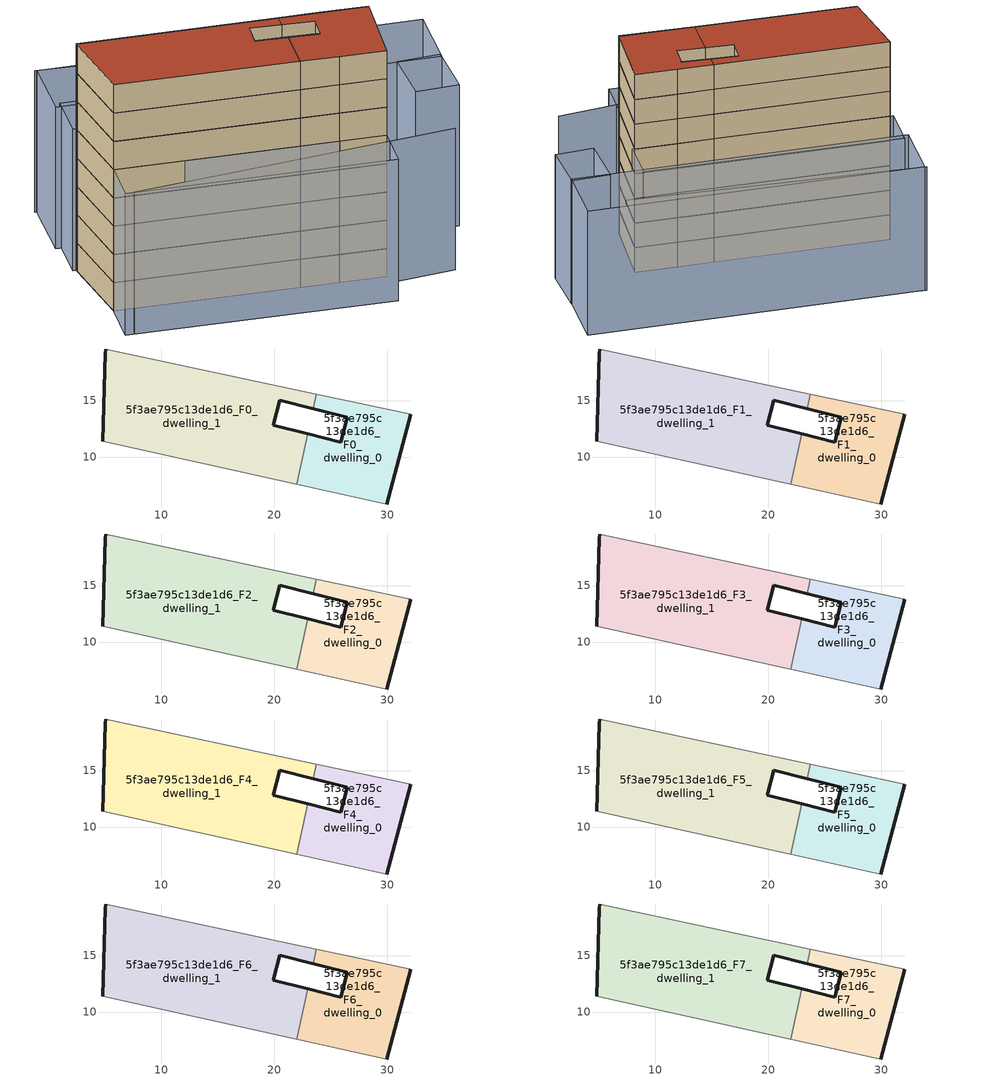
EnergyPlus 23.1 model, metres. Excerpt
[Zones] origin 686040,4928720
5f3ae795c13de1d6_F0_dwelling_0
 floor ground (EU_floor_Construction): 29.94,5.84 32.06,13.78 27.5,14.76 23.7,15.58 23.43,14.28 26.46,13.5 25.89,11.31 22.95,12.06 21.99,7.6 25.56,6.81 z0
 wall outside (EU_wall_Construction): 22.95,12.06 25.89,11.31 26.46,13.5 23.43,14.28 / 32.06,13.78 29.94,5.84 z0:3
 wall adiabatic (EU_wall_Construction): 29.94,5.84 25.56,6.81 21.99,7.6 / 23.7,15.58 27.5,14.76 32.06,13.78 z0:3
 wall to 5f3ae795c13de1d6_F0_dwelling_1 (EU_wall_Construction): 21.99,7.6 22.95,12.06 / 23.43,14.28 23.7,15.58 z0:3
5f3ae795c13de1d6_F0_dwelling_1
 floor ground (EU_floor_Construction): 21.99,7.6 22.95,12.06 19.91,12.82 20.49,15.03 23.43,14.28 23.7,15.58 5.07,19.56 5.02,19.18 4.82,11.38 z0
 wall outside (EU_wall_Construction): 23.43,14.28 20.49,15.03 19.91,12.82 22.95,12.06 / 4.82,11.38 5.02,19.18 5.07,19.56 z0:3
 wall adiabatic (EU_wall_Construction): 21.99,7.6 4.82,11.38 / 5.07,19.56 23.7,15.58 z0:3
5f3ae795c13de1d6_F1_dwelling_0
 floor to 5f3ae795c13de1d6_F0_dwelling_0 (EU_floor_Construction): 29.94,5.84 32.06,13.78 27.5,14.76 23.7,15.58 23.43,14.28 26.46,13.5 25.89,11.31 22.95,12.06 21.99,7.6 25.56,6.81 z3
 wall outside (EU_wall_Construction): 22.95,12.06 25.89,11.31 26.46,13.5 23.43,14.28 / 32.06,13.78 29.94,5.84 z3:6
 wall adiabatic (EU_wall_Construction): 29.94,5.84 25.56,6.81 21.99,7.6 / 23.7,15.58 27.5,14.76 32.06,13.78 z3:6
 wall to 5f3ae795c13de1d6_F1_dwelling_1 (EU_wall_Construction): 21.99,7.6 22.95,12.06 / 23.43,14.28 23.7,15.58 z3:6
5f3ae795c13de1d6_F1_dwelling_1
 floor to 5f3ae795c13de1d6_F0_dwelling_1 (EU_floor_Construction): 21.99,7.6 22.95,12.06 19.91,12.82 20.49,15.03 23.43,14.28 23.7,15.58 5.07,19.56 5.02,19.18 4.82,11.38 z3
 wall outside (EU_wall_Construction): 23.43,14.28 20.49,15.03 19.91,12.82 22.95,12.06 / 4.82,11.38 5.02,19.18 5.07,19.56 z3:6
 wall adiabatic (EU_wall_Construction): 21.99,7.6 4.82,11.38 / 5.07,19.56 23.7,15.58 z3:6
5f3ae795c13de1d6_F2_dwelling_0
 floor to 5f3ae795c13de1d6_F1_dwelling_0 (EU_floor_Construction): 29.94,5.84 32.06,13.78 27.5,14.76 23.7,15.58 23.43,14.28 26.46,13.5 25.89,11.31 22.95,12.06 21.99,7.6 25.56,6.81 z6
 wall outside (EU_wall_Construction): 22.95,12.06 25.89,11.31 26.46,13.5 23.43,14.28 / 32.06,13.78 29.94,5.84 z6:9
 wall adiabatic (EU_wall_Construction): 29.94,5.84 25.56,6.81 21.99,7.6 / 23.7,15.58 27.5,14.76 32.06,13.78 z6:9
 wall to 5f3ae795c13de1d6_F2_dwelling_1 (EU_wall_Construction): 21.99,7.6 22.95,12.06 / 23.43,14.28 23.7,15.58 z6:9
5f3ae795c13de1d6_F2_dwelling_1
 floor to 5f3ae795c13de1d6_F1_dwelling_1 (EU_floor_Construction): 21.99,7.6 22.95,12.06 19.91,12.82 20.49,15.03 23.43,14.28 23.7,15.58 5.07,19.56 5.02,19.18 4.82,11.38 z6
 wall outside (EU_wall_Construction): 23.43,14.28 20.49,15.03 19.91,12.82 22.95,12.06 / 4.82,11.38 5.02,19.18 5.07,19.56 z6:9
 wall adiabatic (EU_wall_Construction): 21.99,7.6 4.82,11.38 / 5.07,19.56 23.7,15.58 z6:9
5f3ae795c13de1d6_F3_dwelling_0
 floor to 5f3ae795c13de1d6_F2_dwelling_0 (EU_floor_Construction): 29.94,5.84 32.06,13.78 27.5,14.76 23.7,15.58 23.43,14.28 26.46,13.5 25.89,11.31 22.95,12.06 21.99,7.6 25.56,6.81 z9
 wall outside (EU_wall_Construction): 22.95,12.06 25.89,11.31 26.46,13.5 23.43,14.28 / 32.06,13.78 29.94,5.84 z9:12
 wall adiabatic (EU_wall_Construction): 29.94,5.84 25.56,6.81 21.99,7.6 / 23.7,15.58 27.5,14.76 32.06,13.78 z9:12
 wall to 5f3ae795c13de1d6_F3_dwelling_1 (EU_wall_Construction): 21.99,7.6 22.95,12.06 / 23.43,14.28 23.7,15.58 z9:12
5f3ae795c13de1d6_F3_dwelling_1
 floor to 5f3ae795c13de1d6_F2_dwelling_1 (EU_floor_Construction): 21.99,7.6 22.95,12.06 19.91,12.82 20.49,15.03 23.43,14.28 23.7,15.58 5.07,19.56 5.02,19.18 4.82,11.38 z9
 wall outside (EU_wall_Construction): 23.43,14.28 20.49,15.03 19.91,12.82 22.95,12.06 / 4.82,11.38 5.02,19.18 5.07,19.56 z9:12
 wall adiabatic (EU_wall_Construction): 21.99,7.6 4.82,11.38 / 5.07,19.56 23.7,15.58 z9:12
5f3ae795c13de1d6_F4_dwelling_0
 floor to 5f3ae795c13de1d6_F3_dwelling_0 (EU_floor_Construction): 29.94,5.84 32.06,13.78 27.5,14.76 23.7,15.58 23.43,14.28 26.46,13.5 25.89,11.31 22.95,12.06 21.99,7.6 25.56,6.81 z12
 wall outside (EU_wall_Construction): 22.95,12.06 25.89,11.31 26.46,13.5 23.43,14.28 / 32.06,13.78 29.94,5.84 z12:15
 wall adiabatic (EU_wall_Construction): 29.94,5.84 25.56,6.81 21.99,7.6 / 23.7,15.58 27.5,14.76 32.06,13.78 z12:15
 wall to 5f3ae795c13de1d6_F4_dwelling_1 (EU_wall_Construction): 21.99,7.6 22.95,12.06 / 23.43,14.28 23.7,15.58 z12:15
5f3ae795c13de1d6_F4_dwelling_1
 floor to 5f3ae795c13de1d6_F3_dwelling_1 (EU_floor_Construction): 21.99,7.6 22.95,12.06 19.91,12.82 20.49,15.03 23.43,14.28 23.7,15.58 5.07,19.56 5.02,19.18 4.82,11.38 z12
 wall outside (EU_wall_Construction): 23.43,14.28 20.49,15.03 19.91,12.82 22.95,12.06 / 4.82,11.38 5.02,19.18 5.07,19.56 z12:15
 wall adiabatic (EU_wall_Construction): 21.99,7.6 4.82,11.38 / 5.07,19.56 23.7,15.58 z12:15
5f3ae795c13de1d6_F5_dwelling_0
 floor to 5f3ae795c13de1d6_F4_dwelling_0 (EU_floor_Construction): 29.94,5.84 32.06,13.78 27.5,14.76 23.7,15.58 23.43,14.28 26.46,13.5 25.89,11.31 22.95,12.06 21.99,7.6 25.56,6.81 z15
 wall outside (EU_wall_Construction): 22.95,12.06 25.89,11.31 26.46,13.5 23.43,14.28 / 32.06,13.78 29.94,5.84 z15:18
 wall adiabatic (EU_wall_Construction): 29.94,5.84 25.56,6.81 21.99,7.6 / 23.7,15.58 27.5,14.76 32.06,13.78 z15:18
 wall to 5f3ae795c13de1d6_F5_dwelling_1 (EU_wall_Construction): 21.99,7.6 22.95,12.06 / 23.43,14.28 23.7,15.58 z15:18
5f3ae795c13de1d6_F5_dwelling_1
 floor to 5f3ae795c13de1d6_F4_dwelling_1 (EU_floor_Construction): 21.99,7.6 22.95,12.06 19.91,12.82 20.49,15.03 23.43,14.28 23.7,15.58 5.07,19.56 5.02,19.18 4.82,11.38 z15
 wall outside (EU_wall_Construction): 23.43,14.28 20.49,15.03 19.91,12.82 22.95,12.06 / 4.82,11.38 5.02,19.18 5.07,19.56 z15:18
 wall adiabatic (EU_wall_Construction): 21.99,7.6 4.82,11.38 / 5.07,19.56 23.7,15.58 z15:18
5f3ae795c13de1d6_F6_dwelling_0
 floor to 5f3ae795c13de1d6_F5_dwelling_0 (EU_floor_Construction): 29.94,5.84 32.06,13.78 27.5,14.76 23.7,15.58 23.43,14.28 26.46,13.5 25.89,11.31 22.95,12.06 21.99,7.6 25.56,6.81 z18
 wall outside (EU_wall_Construction): 22.95,12.06 25.89,11.31 26.46,13.5 23.43,14.28 / 32.06,13.78 29.94,5.84 z18:21
 wall adiabatic (EU_wall_Construction): 29.94,5.84 25.56,6.81 21.99,7.6 / 23.7,15.58 27.5,14.76 32.06,13.78 z18:21
 wall to 5f3ae795c13de1d6_F6_dwelling_1 (EU_wall_Construction): 21.99,7.6 22.95,12.06 / 23.43,14.28 23.7,15.58 z18:21
5f3ae795c13de1d6_F6_dwelling_1
 floor to 5f3ae795c13de1d6_F5_dwelling_1 (EU_floor_Construction): 21.99,7.6 22.95,12.06 19.91,12.82 20.49,15.03 23.43,14.28 23.7,15.58 5.07,19.56 5.02,19.18 4.82,11.38 z18
 wall outside (EU_wall_Construction): 23.43,14.28 20.49,15.03 19.91,12.82 22.95,12.06 / 4.82,11.38 5.02,19.18 5.07,19.56 z18:21
 wall adiabatic (EU_wall_Construction): 21.99,7.6 4.82,11.38 / 5.07,19.56 23.7,15.58 z18:21
5f3ae795c13de1d6_F7_dwelling_0
 floor to 5f3ae795c13de1d6_F6_dwelling_0 (EU_floor_Construction): 29.94,5.84 32.06,13.78 27.5,14.76 23.7,15.58 23.43,14.28 26.46,13.5 25.89,11.31 22.95,12.06 21.99,7.6 25.56,6.81 z21
 wall outside (EU_wall_Construction): 22.95,12.06 25.89,11.31 26.46,13.5 23.43,14.28 / 32.06,13.78 29.94,5.84 z21:24
 wall adiabatic (EU_wall_Construction): 29.94,5.84 25.56,6.81 21.99,7.6 / 23.7,15.58 27.5,14.76 32.06,13.78 z21:24
 wall to 5f3ae795c13de1d6_F7_dwelling_1 (EU_wall_Construction): 21.99,7.6 22.95,12.06 / 23.43,14.28 23.7,15.58 z21:24
 roof outside (EU_roof_Construction): 32.06,13.78 29.94,5.84 25.56,6.81 21.99,7.6 22.95,12.06 25.89,11.31 26.46,13.5 23.43,14.28 23.7,15.58 27.5,14.76 z24
5f3ae795c13de1d6_F7_dwelling_1
 floor to 5f3ae795c13de1d6_F6_dwelling_1 (EU_floor_Construction): 21.99,7.6 22.95,12.06 19.91,12.82 20.49,15.03 23.43,14.28 23.7,15.58 5.07,19.56 5.02,19.18 4.82,11.38 z21
 wall outside (EU_wall_Construction): 23.43,14.28 20.49,15.03 19.91,12.82 22.95,12.06 / 4.82,11.38 5.02,19.18 5.07,19.56 z21:24
 wall adiabatic (EU_wall_Construction): 21.99,7.6 4.82,11.38 / 5.07,19.56 23.7,15.58 z21:24
 roof outside (EU_roof_Construction): 23.7,15.58 23.43,14.28 20.49,15.03 19.91,12.82 22.95,12.06 21.99,7.6 4.82,11.38 5.02,19.18 5.07,19.56 z24
shading: 4.68,6.89 36.14,4.19 / 37.51,22.83 6.28,30.6 / 4.82,11.39 29.94,5.85 / 29.94,5.85 28.99,1.53 / 28.99,1.53 3.87,7.06 / 3.87,7.06 4.82,11.39 / 40.85,16.76 39.99,11.12 / 39.99,11.12 35.82,11.76 / 35.82,11.76 36.68,17.39 / 36.68,17.39 40.85,16.76 / 32.28,13.74 4.72,19.64 / 4.72,19.64 5.73,24.33 / 5.73,24.33 33.29,18.43 / 33.29,18.43 32.28,13.74 / 40.8,16.43 5.07,23.84 / 5.07,23.84 6.46,30.55 / 6.46,30.55 42.19,23.14 / 42.19,23.14 40.8,16.43 z0:15
[Building]
EU S2 Campaign: North Axis=0; Terrain=City; Solar Distribution=FullExterior
[Site:Location]
Bologna: Latitude=44.5; Longitude=11.25; Time Zone=1; Elevation=37
[SizingPeriod:WeatherFileDays]
AnnualSizingPeriod: Begin Month=1; Begin Day of Month=1; End Month=12; End Day of Month=31; Day of Week for Start Day=Monday; Use Weather File Daylight Saving Period=No; Use Weather File Rain and Snow Indicators=No
[MATERIAL]
EU_InternalMass_Material: Roughness=MediumRough; Thickness=0.1; Conductivity=1; Density=1800; Specific Heat=900; Thermal Absorptance=0.9; Solar Absorptance=0.7; Visible Absorptance=0.7
[MATERIAL:NOMASS] Roughness=MediumRough; Thermal Absorptance=0.9; Solar Absorptance=0.7; Visible Absorptance=0.7
Name | Thermal Resistance
EU_wall_NoMass | 0.905828
EU_roof_NoMass | 0.37593
EU_floor_NoMass | 0.67114
[CONSTRUCTION]
EU_wall_Construction: EU_wall_NoMass
EU_roof_Construction: EU_roof_NoMass
EU_floor_Construction: EU_floor_NoMass
EU_InternalMass_Construction: EU_InternalMass_Material
[ZONE] Type=1; Multiplier=1; Ceiling Height=autocalculate; Floor Area=autocalculate; Part of Total Floor Area=Yes
Name | Volume
5f3ae795c13de1d6_F0_dwelling_0 | 183.854
5f3ae795c13de1d6_F1_dwelling_0; 5f3ae795c13de1d6_F2_dwelling_0; 5f3ae795c13de1d6_F3_dwelling_0; 5f3ae795c13de1d6_F4_dwelling_0; 5f3ae795c13de1d6_F5_dwelling_0; 5f3ae795c13de1d6_F6_dwelling_0; 5f3ae795c13de1d6_F7_dwelling_0 | 183.852
5f3ae795c13de1d6_F0_dwelling_1 | 424.614
5f3ae795c13de1d6_F1_dwelling_1; 5f3ae795c13de1d6_F2_dwelling_1; 5f3ae795c13de1d6_F3_dwelling_1; 5f3ae795c13de1d6_F4_dwelling_1; 5f3ae795c13de1d6_F5_dwelling_1; 5f3ae795c13de1d6_F6_dwelling_1; 5f3ae795c13de1d6_F7_dwelling_1 | 424.611
[INTERNALMASS] Construction=EU_InternalMass_Construction
Name | Zone or ZoneList | Surface Area
5f3ae795c13de1d6_F0_dwelling_0_EU_InternalMass | 5f3ae795c13de1d6_F0_dwelling_0 | 61.2842
5f3ae795c13de1d6_F0_dwelling_1_EU_InternalMass | 5f3ae795c13de1d6_F0_dwelling_1 | 141.537
5f3ae795c13de1d6_F1_dwelling_0_EU_InternalMass | 5f3ae795c13de1d6_F1_dwelling_0 | 61.2842
5f3ae795c13de1d6_F1_dwelling_1_EU_InternalMass | 5f3ae795c13de1d6_F1_dwelling_1 | 141.537
5f3ae795c13de1d6_F2_dwelling_0_EU_InternalMass | 5f3ae795c13de1d6_F2_dwelling_0 | 61.2842
5f3ae795c13de1d6_F2_dwelling_1_EU_InternalMass | 5f3ae795c13de1d6_F2_dwelling_1 | 141.537
5f3ae795c13de1d6_F3_dwelling_0_EU_InternalMass | 5f3ae795c13de1d6_F3_dwelling_0 | 61.2842
5f3ae795c13de1d6_F3_dwelling_1_EU_InternalMass | 5f3ae795c13de1d6_F3_dwelling_1 | 141.537
5f3ae795c13de1d6_F4_dwelling_0_EU_InternalMass | 5f3ae795c13de1d6_F4_dwelling_0 | 61.2842
5f3ae795c13de1d6_F4_dwelling_1_EU_InternalMass | 5f3ae795c13de1d6_F4_dwelling_1 | 141.537
5f3ae795c13de1d6_F5_dwelling_0_EU_InternalMass | 5f3ae795c13de1d6_F5_dwelling_0 | 61.2842
5f3ae795c13de1d6_F5_dwelling_1_EU_InternalMass | 5f3ae795c13de1d6_F5_dwelling_1 | 141.537
5f3ae795c13de1d6_F6_dwelling_0_EU_InternalMass | 5f3ae795c13de1d6_F6_dwelling_0 | 61.2842
5f3ae795c13de1d6_F6_dwelling_1_EU_InternalMass | 5f3ae795c13de1d6_F6_dwelling_1 | 141.537
5f3ae795c13de1d6_F7_dwelling_0_EU_InternalMass | 5f3ae795c13de1d6_F7_dwelling_0 | 61.2842
5f3ae795c13de1d6_F7_dwelling_1_EU_InternalMass | 5f3ae795c13de1d6_F7_dwelling_1 | 141.537
[OTHEREQUIPMENT] Fuel Type=Electricity; Design Level Calculation Method=Watts/Area; Power per Zone Floor Area=1; Fraction Latent=0; Fraction Radiant=0; Fraction Lost=0; Carbon Dioxide Generation Rate=0; EndUse Subcategory=EU_Step8_InternalGains
Name | Zone or ZoneList or Space or SpaceList | Schedule
EU_Step8_InternalGain_5f3ae795c13de1d6_F0_dwelling_0_f000 | 5f3ae795c13de1d6_F0_dwelling_0 | EU_Step8_GainSchedule_5f3ae795c13de1d6_F0_dwelling_0_f000
EU_Step8_InternalGain_5f3ae795c13de1d6_F0_dwelling_1_f000 | 5f3ae795c13de1d6_F0_dwelling_1 | EU_Step8_GainSchedule_5f3ae795c13de1d6_F0_dwelling_1_f000
EU_Step8_InternalGain_5f3ae795c13de1d6_F1_dwelling_0_f000 | 5f3ae795c13de1d6_F1_dwelling_0 | EU_Step8_GainSchedule_5f3ae795c13de1d6_F1_dwelling_0_f000
EU_Step8_InternalGain_5f3ae795c13de1d6_F1_dwelling_1_f000 | 5f3ae795c13de1d6_F1_dwelling_1 | EU_Step8_GainSchedule_5f3ae795c13de1d6_F1_dwelling_1_f000
EU_Step8_InternalGain_5f3ae795c13de1d6_F2_dwelling_0_f000 | 5f3ae795c13de1d6_F2_dwelling_0 | EU_Step8_GainSchedule_5f3ae795c13de1d6_F2_dwelling_0_f000
EU_Step8_InternalGain_5f3ae795c13de1d6_F2_dwelling_1_f000 | 5f3ae795c13de1d6_F2_dwelling_1 | EU_Step8_GainSchedule_5f3ae795c13de1d6_F2_dwelling_1_f000
EU_Step8_InternalGain_5f3ae795c13de1d6_F3_dwelling_0_f000 | 5f3ae795c13de1d6_F3_dwelling_0 | EU_Step8_GainSchedule_5f3ae795c13de1d6_F3_dwelling_0_f000
EU_Step8_InternalGain_5f3ae795c13de1d6_F3_dwelling_1_f000 | 5f3ae795c13de1d6_F3_dwelling_1 | EU_Step8_GainSchedule_5f3ae795c13de1d6_F3_dwelling_1_f000
EU_Step8_InternalGain_5f3ae795c13de1d6_F4_dwelling_0_f000 | 5f3ae795c13de1d6_F4_dwelling_0 | EU_Step8_GainSchedule_5f3ae795c13de1d6_F4_dwelling_0_f000
EU_Step8_InternalGain_5f3ae795c13de1d6_F4_dwelling_1_f000 | 5f3ae795c13de1d6_F4_dwelling_1 | EU_Step8_GainSchedule_5f3ae795c13de1d6_F4_dwelling_1_f000
EU_Step8_InternalGain_5f3ae795c13de1d6_F5_dwelling_0_f000 | 5f3ae795c13de1d6_F5_dwelling_0 | EU_Step8_GainSchedule_5f3ae795c13de1d6_F5_dwelling_0_f000
EU_Step8_InternalGain_5f3ae795c13de1d6_F5_dwelling_1_f000 | 5f3ae795c13de1d6_F5_dwelling_1 | EU_Step8_GainSchedule_5f3ae795c13de1d6_F5_dwelling_1_f000
EU_Step8_InternalGain_5f3ae795c13de1d6_F6_dwelling_0_f000 | 5f3ae795c13de1d6_F6_dwelling_0 | EU_Step8_GainSchedule_5f3ae795c13de1d6_F6_dwelling_0_f000
EU_Step8_InternalGain_5f3ae795c13de1d6_F6_dwelling_1_f000 | 5f3ae795c13de1d6_F6_dwelling_1 | EU_Step8_GainSchedule_5f3ae795c13de1d6_F6_dwelling_1_f000
EU_Step8_InternalGain_5f3ae795c13de1d6_F7_dwelling_0_f000 | 5f3ae795c13de1d6_F7_dwelling_0 | EU_Step8_GainSchedule_5f3ae795c13de1d6_F7_dwelling_0_f000
EU_Step8_InternalGain_5f3ae795c13de1d6_F7_dwelling_1_f000 | 5f3ae795c13de1d6_F7_dwelling_1 | EU_Step8_GainSchedule_5f3ae795c13de1d6_F7_dwelling_1_f000
[ZONEVENTILATION:DESIGNFLOWRATE] Schedule=EU_AlwaysOn; Design Flow Rate Calculation Method=AirChanges/Hour; Air Changes per Hour=0.73129; Ventilation Type=Natural; Fan Pressure Rise=0; Fan Total Efficiency=1; Constant Term Coefficient=1; Temperature Term Coefficient=0; Velocity Term Coefficient=0; Velocity Squared Term Coefficient=0; Minimum Indoor Temperature=-100; Maximum Indoor Temperature=100; Delta Temperature=-100; Minimum Outdoor Temperature=-100; Maximum Outdoor Temperature=100; Maximum Wind Speed=40
Name | Zone or ZoneList or Space or SpaceList
EU_ConstantAir_5f3ae795c13de1d6_F0_dwelling_0 | 5f3ae795c13de1d6_F0_dwelling_0
EU_ConstantAir_5f3ae795c13de1d6_F0_dwelling_1 | 5f3ae795c13de1d6_F0_dwelling_1
EU_ConstantAir_5f3ae795c13de1d6_F1_dwelling_0 | 5f3ae795c13de1d6_F1_dwelling_0
EU_ConstantAir_5f3ae795c13de1d6_F1_dwelling_1 | 5f3ae795c13de1d6_F1_dwelling_1
EU_ConstantAir_5f3ae795c13de1d6_F2_dwelling_0 | 5f3ae795c13de1d6_F2_dwelling_0
EU_ConstantAir_5f3ae795c13de1d6_F2_dwelling_1 | 5f3ae795c13de1d6_F2_dwelling_1
EU_ConstantAir_5f3ae795c13de1d6_F3_dwelling_0 | 5f3ae795c13de1d6_F3_dwelling_0
EU_ConstantAir_5f3ae795c13de1d6_F3_dwelling_1 | 5f3ae795c13de1d6_F3_dwelling_1
EU_ConstantAir_5f3ae795c13de1d6_F4_dwelling_0 | 5f3ae795c13de1d6_F4_dwelling_0
EU_ConstantAir_5f3ae795c13de1d6_F4_dwelling_1 | 5f3ae795c13de1d6_F4_dwelling_1
EU_ConstantAir_5f3ae795c13de1d6_F5_dwelling_0 | 5f3ae795c13de1d6_F5_dwelling_0
EU_ConstantAir_5f3ae795c13de1d6_F5_dwelling_1 | 5f3ae795c13de1d6_F5_dwelling_1
EU_ConstantAir_5f3ae795c13de1d6_F6_dwelling_0 | 5f3ae795c13de1d6_F6_dwelling_0
EU_ConstantAir_5f3ae795c13de1d6_F6_dwelling_1 | 5f3ae795c13de1d6_F6_dwelling_1
EU_ConstantAir_5f3ae795c13de1d6_F7_dwelling_0 | 5f3ae795c13de1d6_F7_dwelling_0
EU_ConstantAir_5f3ae795c13de1d6_F7_dwelling_1 | 5f3ae795c13de1d6_F7_dwelling_1
[HVACTEMPLATE:THERMOSTAT] Constant Heating Setpoint=20; Constant Cooling Setpoint=50
EU_HeatOnly_5f3ae795c13de1d6_F0_dwelling_0; EU_HeatOnly_5f3ae795c13de1d6_F0_dwelling_1; EU_HeatOnly_5f3ae795c13de1d6_F1_dwelling_0; EU_HeatOnly_5f3ae795c13de1d6_F1_dwelling_1; EU_HeatOnly_5f3ae795c13de1d6_F2_dwelling_0; EU_HeatOnly_5f3ae795c13de1d6_F2_dwelling_1; EU_HeatOnly_5f3ae795c13de1d6_F3_dwelling_0; EU_HeatOnly_5f3ae795c13de1d6_F3_dwelling_1; EU_HeatOnly_5f3ae795c13de1d6_F4_dwelling_0; EU_HeatOnly_5f3ae795c13de1d6_F4_dwelling_1; EU_HeatOnly_5f3ae795c13de1d6_F5_dwelling_0; EU_HeatOnly_5f3ae795c13de1d6_F5_dwelling_1; EU_HeatOnly_5f3ae795c13de1d6_F6_dwelling_0; EU_HeatOnly_5f3ae795c13de1d6_F6_dwelling_1; EU_HeatOnly_5f3ae795c13de1d6_F7_dwelling_0; EU_HeatOnly_5f3ae795c13de1d6_F7_dwelling_1
[HVACTEMPLATE:ZONE:IDEALLOADSAIRSYSTEM] System Availability Schedule=EU_AlwaysOn; Maximum Heating Supply Air Temperature=50; Minimum Cooling Supply Air Temperature=13; Maximum Heating Supply Air Humidity Ratio=0.0156; Minimum Cooling Supply Air Humidity Ratio=0.0077; Heating Limit=NoLimit; Cooling Limit=NoLimit; Heating Availability Schedule=EU_AlwaysOn; Cooling Availability Schedule=EU_CoolingOff; Dehumidification Control Type=ConstantSensibleHeatRatio; Cooling Sensible Heat Ratio=0.7; Dehumidification Setpoint=60; Humidification Control Type=None; Humidification Setpoint=30; Outdoor Air Method=None; Outdoor Air Flow Rate per Person=0.00944; Outdoor Air Flow Rate per Zone Floor Area=0; Outdoor Air Flow Rate per Zone=0; Demand Controlled Ventilation Type=None; Outdoor Air Economizer Type=NoEconomizer; Heat Recovery Type=None; Sensible Heat Recovery Effectiveness=0.7; Latent Heat Recovery Effectiveness=0.65
Name | Template Thermostat
5f3ae795c13de1d6_F0_dwelling_0 | EU_HeatOnly_5f3ae795c13de1d6_F0_dwelling_0
5f3ae795c13de1d6_F0_dwelling_1 | EU_HeatOnly_5f3ae795c13de1d6_F0_dwelling_1
5f3ae795c13de1d6_F1_dwelling_0 | EU_HeatOnly_5f3ae795c13de1d6_F1_dwelling_0
5f3ae795c13de1d6_F1_dwelling_1 | EU_HeatOnly_5f3ae795c13de1d6_F1_dwelling_1
5f3ae795c13de1d6_F2_dwelling_0 | EU_HeatOnly_5f3ae795c13de1d6_F2_dwelling_0
5f3ae795c13de1d6_F2_dwelling_1 | EU_HeatOnly_5f3ae795c13de1d6_F2_dwelling_1
5f3ae795c13de1d6_F3_dwelling_0 | EU_HeatOnly_5f3ae795c13de1d6_F3_dwelling_0
5f3ae795c13de1d6_F3_dwelling_1 | EU_HeatOnly_5f3ae795c13de1d6_F3_dwelling_1
5f3ae795c13de1d6_F4_dwelling_0 | EU_HeatOnly_5f3ae795c13de1d6_F4_dwelling_0
5f3ae795c13de1d6_F4_dwelling_1 | EU_HeatOnly_5f3ae795c13de1d6_F4_dwelling_1
5f3ae795c13de1d6_F5_dwelling_0 | EU_HeatOnly_5f3ae795c13de1d6_F5_dwelling_0
5f3ae795c13de1d6_F5_dwelling_1 | EU_HeatOnly_5f3ae795c13de1d6_F5_dwelling_1
5f3ae795c13de1d6_F6_dwelling_0 | EU_HeatOnly_5f3ae795c13de1d6_F6_dwelling_0
5f3ae795c13de1d6_F6_dwelling_1 | EU_HeatOnly_5f3ae795c13de1d6_F6_dwelling_1
5f3ae795c13de1d6_F7_dwelling_0 | EU_HeatOnly_5f3ae795c13de1d6_F7_dwelling_0
5f3ae795c13de1d6_F7_dwelling_1 | EU_HeatOnly_5f3ae795c13de1d6_F7_dwelling_1
[SIZING:ZONE] Zone Cooling Design Supply Air Temperature Input Method=SupplyAirTemperature; Zone Cooling Design Supply Air Temperature=13; Zone Heating Design Supply Air Temperature Input Method=SupplyAirTemperature; Zone Heating Design Supply Air Temperature=50; Zone Cooling Design Supply Air Humidity Ratio=0.008; Zone Heating Design Supply Air Humidity Ratio=0.008; Cooling Design Air Flow Method=DesignDay; Cooling Design Air Flow Rate=0; Cooling Minimum Air Flow per Zone Floor Area=0.000762; Cooling Minimum Air Flow=0; Cooling Minimum Air Flow Fraction=0.2; Heating Design Air Flow Method=DesignDay; Heating Design Air Flow Rate=0; Heating Maximum Air Flow per Zone Floor Area=0.002032; Heating Maximum Air Flow=0.141576; Heating Maximum Air Flow Fraction=0.3; Account for Dedicated Outdoor Air System=No; Dedicated Outdoor Air System Control Strategy=NeutralSupplyAir; Dedicated Outdoor Air Low Setpoint Temperature for Design=autosize; Dedicated Outdoor Air High Setpoint Temperature for Design=autosize; Zone Load Sizing Method=Sensible Load Only No Latent Load; Zone Latent Cooling Design Supply Air Humidity Ratio Input Method=HumidityRatioDifference; Zone Cooling Design Supply Air Humidity Ratio Difference=0.005; Zone Latent Heating Design Supply Air Humidity Ratio Input Method=HumidityRatioDifference; Zone Humidification Design Supply Air Humidity Ratio Difference=0.005
5f3ae795c13de1d6_F0_dwelling_0; 5f3ae795c13de1d6_F0_dwelling_1; 5f3ae795c13de1d6_F1_dwelling_0; 5f3ae795c13de1d6_F1_dwelling_1; 5f3ae795c13de1d6_F2_dwelling_0; 5f3ae795c13de1d6_F2_dwelling_1; 5f3ae795c13de1d6_F3_dwelling_0; 5f3ae795c13de1d6_F3_dwelling_1; 5f3ae795c13de1d6_F4_dwelling_0; 5f3ae795c13de1d6_F4_dwelling_1; 5f3ae795c13de1d6_F5_dwelling_0; 5f3ae795c13de1d6_F5_dwelling_1; 5f3ae795c13de1d6_F6_dwelling_0; 5f3ae795c13de1d6_F6_dwelling_1; 5f3ae795c13de1d6_F7_dwelling_0; 5f3ae795c13de1d6_F7_dwelling_1
[SCHEDULE:CONSTANT]
Name | Hourly Value
EU_AlwaysOn | 1
EU_CoolingOff | 0
[SCHEDULE:FILE] Column Number=1; Rows to Skip at Top=0; Number of Hours of Data=8760; Column Separator=Comma; Interpolate to Timestep=No; Minutes per Item=60; Adjust Schedule for Daylight Savings=Yes
Name | File
EU_Step8_GainSchedule_5f3ae795c13de1d6_F0_dwelling_0_f000 | ../../schedules/5f3ae795c13de1d6/5f3ae795c13de1d6_F0_dwelling_0_f000_gain.csv
EU_Step8_GainSchedule_5f3ae795c13de1d6_F0_dwelling_1_f000 | ../../schedules/5f3ae795c13de1d6/5f3ae795c13de1d6_F0_dwelling_1_f000_gain.csv
EU_Step8_GainSchedule_5f3ae795c13de1d6_F1_dwelling_0_f000 | ../../schedules/5f3ae795c13de1d6/5f3ae795c13de1d6_F1_dwelling_0_f000_gain.csv
EU_Step8_GainSchedule_5f3ae795c13de1d6_F1_dwelling_1_f000 | ../../schedules/5f3ae795c13de1d6/5f3ae795c13de1d6_F1_dwelling_1_f000_gain.csv
EU_Step8_GainSchedule_5f3ae795c13de1d6_F2_dwelling_0_f000 | ../../schedules/5f3ae795c13de1d6/5f3ae795c13de1d6_F2_dwelling_0_f000_gain.csv
EU_Step8_GainSchedule_5f3ae795c13de1d6_F2_dwelling_1_f000 | ../../schedules/5f3ae795c13de1d6/5f3ae795c13de1d6_F2_dwelling_1_f000_gain.csv
EU_Step8_GainSchedule_5f3ae795c13de1d6_F3_dwelling_0_f000 | ../../schedules/5f3ae795c13de1d6/5f3ae795c13de1d6_F3_dwelling_0_f000_gain.csv
EU_Step8_GainSchedule_5f3ae795c13de1d6_F3_dwelling_1_f000 | ../../schedules/5f3ae795c13de1d6/5f3ae795c13de1d6_F3_dwelling_1_f000_gain.csv
EU_Step8_GainSchedule_5f3ae795c13de1d6_F4_dwelling_0_f000 | ../../schedules/5f3ae795c13de1d6/5f3ae795c13de1d6_F4_dwelling_0_f000_gain.csv
EU_Step8_GainSchedule_5f3ae795c13de1d6_F4_dwelling_1_f000 | ../../schedules/5f3ae795c13de1d6/5f3ae795c13de1d6_F4_dwelling_1_f000_gain.csv
EU_Step8_GainSchedule_5f3ae795c13de1d6_F5_dwelling_0_f000 | ../../schedules/5f3ae795c13de1d6/5f3ae795c13de1d6_F5_dwelling_0_f000_gain.csv
EU_Step8_GainSchedule_5f3ae795c13de1d6_F5_dwelling_1_f000 | ../../schedules/5f3ae795c13de1d6/5f3ae795c13de1d6_F5_dwelling_1_f000_gain.csv
EU_Step8_GainSchedule_5f3ae795c13de1d6_F6_dwelling_0_f000 | ../../schedules/5f3ae795c13de1d6/5f3ae795c13de1d6_F6_dwelling_0_f000_gain.csv
EU_Step8_GainSchedule_5f3ae795c13de1d6_F6_dwelling_1_f000 | ../../schedules/5f3ae795c13de1d6/5f3ae795c13de1d6_F6_dwelling_1_f000_gain.csv
EU_Step8_GainSchedule_5f3ae795c13de1d6_F7_dwelling_0_f000 | ../../schedules/5f3ae795c13de1d6/5f3ae795c13de1d6_F7_dwelling_0_f000_gain.csv
EU_Step8_GainSchedule_5f3ae795c13de1d6_F7_dwelling_1_f000 | ../../schedules/5f3ae795c13de1d6/5f3ae795c13de1d6_F7_dwelling_1_f000_gain.csv
